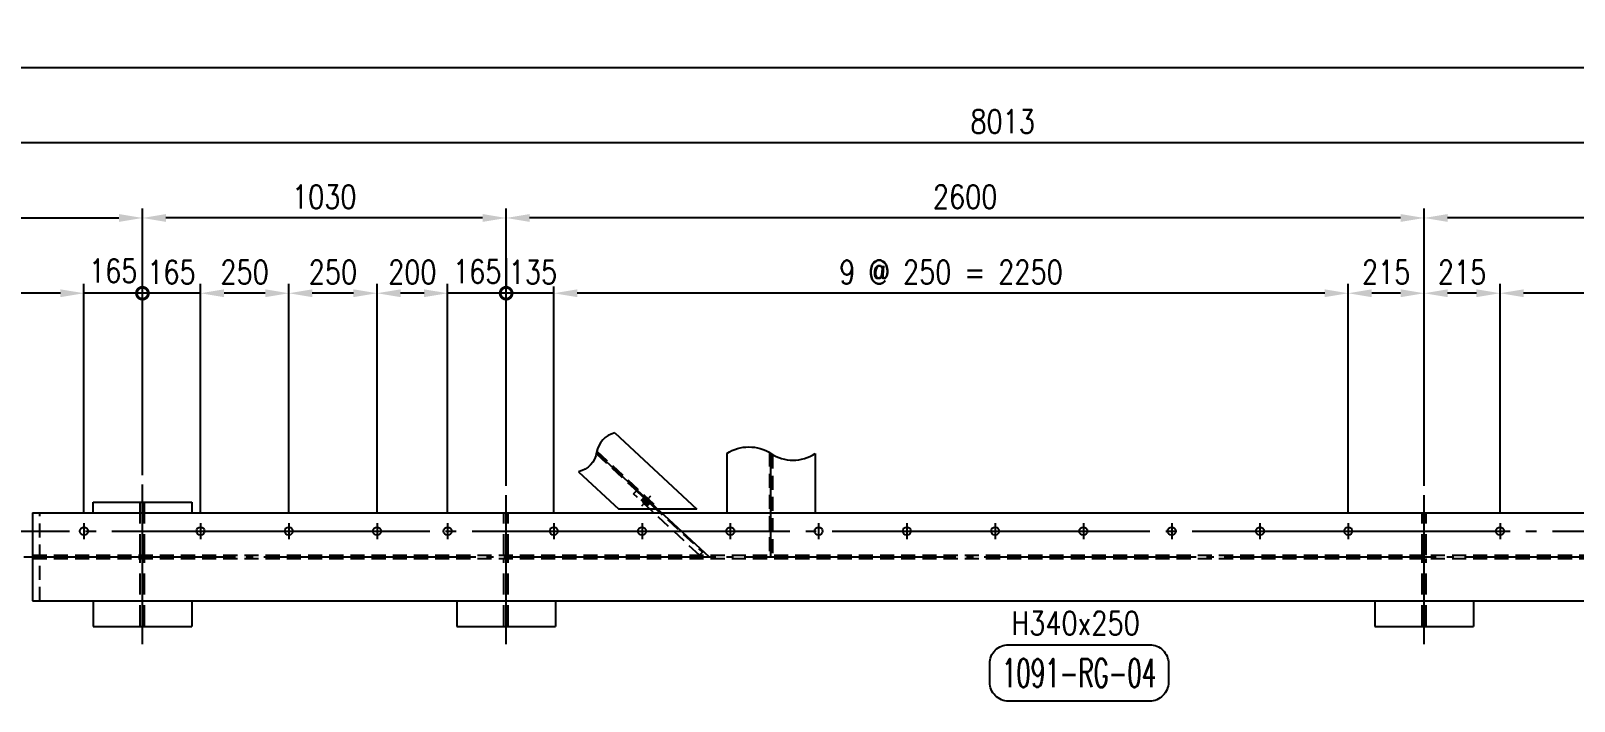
# Model space of a CAD drawing. Header units: millimetres. Extents: x 0 to 232280, y -26939 to 23794.
# Drawn here: x 215612 to 222168, y 10275 to 13125 of the extents above; entities that cross this region are included whole.
import ezdxf
from ezdxf.enums import TextEntityAlignment as Align

# ---------------------------------------------------------------- set-up
doc = ezdxf.new("R2010")
doc.units = ezdxf.units.MM
doc.header["$LTSCALE"] = 30
doc.linetypes.add('JNK-CENTER', pattern=[34, 30, -1.5, 1, -1.5])
doc.linetypes.add('JNK-HIDDEN', pattern=[3, 2, -1])
for name, color, linetype in [('CEN-R', 1, 'JNK-CENTER'), ('CON-G', 3, 'Continuous'), ('CON-W', 7, 'Continuous'), ('CON-Y', 2, 'Continuous'), ('Dim-W', 7, 'Continuous'), ('HID-Y', 2, 'JNK-HIDDEN'), ('STL-OBJT', 7, 'Continuous')]:
    doc.layers.add(name, color=color, linetype=linetype)
doc.styles.add('SIMPLEX', font='simplex.shx', dxfattribs={"width": 0.8})
doc.dimstyles.new('DIM40x1.5', dxfattribs={"dimscale": 40, "dimtxt": 2.5, "dimasz": 2.5, "dimexe": 1, "dimexo": 1, "dimgap": 1, "dimtad": 1, "dimdec": 0, "dimlfac": 0.666667, "dimdsep": 46, "dimtxsty": 'SIMPLEX', "dimcen": 2.5, "dimclrd": 7, "dimclre": 7, "dimclrt": 2, "dimadec": 0, "dimazin": 2, "dimtfac": 1, "dimtdec": 0, "dimtmove": 2, "dimatfit": 2, "dimfxl": 1, "dimtfill": 1, "dimtolj": 1, "dimtzin": 0, "dimarcsym": 1})

# ---------------------------------------------------------------- blocks, each defined once
blk = doc.blocks.new('A$C15C745DD')
at = {"layer": 'CEN-R'}
for p, q in [((9520.4, 2192), (9520.4, 2146)), ((9850.4, 2192), (9850.4, 2146)), ((10100.4, 2192), (10100.4, 2146)), ((10350.4, 2192), (10350.4, 2146)), ((10550.4, 2192), (10550.4, 2146)), ((10851, 2192), (10851, 2146)), ((11101, 2192), (11101, 2146)), ((11351, 2192), (11351, 2146)), ((11601, 2192), (11601, 2146)), ((11851, 2192), (11851, 2146)), ((12101, 2192), (12101, 2146)), ((12351, 2192), (12351, 2146)), ((12601, 2192), (12601, 2146)), ((12851, 2192), (12851, 2146)), ((13101, 2192), (13101, 2146)), ((13531, 2192), (13531, 2146)), ((419.5, 2169), (15812.5, 2169))]:
    blk.add_line(p, q, dxfattribs=at)
at = {"layer": 'CON-G'}
for centre in [(9520.4, 2169), (9850.4, 2169), (10100.4, 2169), (10350.4, 2169), (10550.4, 2169), (10851, 2169), (11101, 2169), (11351, 2169), (11601, 2169), (11851, 2169), (12101, 2169), (12351, 2169), (12601, 2169), (12851, 2169), (13101, 2169), (13531, 2169)]:
    blk.add_circle(centre, 11.5, dxfattribs=at)
blk = doc.blocks.new('A$C75AB0DFC')
at = {"layer": 'CEN-R'}
blk.add_line((140, 452), (140, 0), dxfattribs=at)
at = {"layer": 'CON-G'}
for p, q in [((0, 402), (280, 402)), ((0, 330), (0, 402)), ((280, 330), (280, 402)), ((0, 80), (0, 50)), ((0, 50), (280, 50)), ((280, 50), (280, 80))]:
    blk.add_line(p, q, dxfattribs=at)
at = {"layer": 'HID-Y'}
for p, q in [((134, 402), (134, 209.5)), ((146, 402), (146, 209.5)), ((134, 200.5), (134, 50)), ((146, 200.5), (146, 50))]:
    blk.add_line(p, q, dxfattribs=at)
blk = doc.blocks.new('A$C3987752D')
at = {"layer": 'CEN-R'}
blk.add_line((140, 422), (140, 0), dxfattribs=at)
at = {"layer": 'CON-G'}
for p, q in [((0, 372), (280, 372)), ((0, 300), (0, 372)), ((280, 300), (280, 372))]:
    blk.add_line(p, q, dxfattribs=at)
at = {"layer": 'HID-Y'}
for p, q in [((134, 372), (134, 179.5)), ((146, 372), (146, 179.5)), ((134, 170.5), (134, 50)), ((146, 170.5), (146, 50))]:
    blk.add_line(p, q, dxfattribs=at)
blk = doc.blocks.new('*D2339')
at = {"layer": 'DEFPOINTS', "color": 0, "transparency": 16777216}
for p in [(221853.7, 12009.3), (221853.7, 11032.4), (225228.7, 11032.4)]:
    blk.add_point(p, dxfattribs=at)
at = {"layer": 'Dim-W', "color": 7, "lineweight": -2, "transparency": 16777216}
for p, q in [((221853.7, 11072.4), (221853.7, 12049.3)), ((225128.7, 12009.3), (221953.7, 12009.3)), ((225228.7, 11072.4), (225228.7, 12049.3))]:
    blk.add_line(p, q, dxfattribs=at)
at = {"layer": 'Dim-W', "color": 7, "transparency": 16777216}
for points in [[(221953.7, 12025.9), (221953.7, 11992.6), (221853.7, 12009.3)], [(225128.7, 12025.9), (225128.7, 11992.6), (225228.7, 12009.3)]]:
    blk.add_solid(points, dxfattribs=at)
at = {"layer": 'Dim-W', "color": 2, "transparency": 16777216, "insert": (223541.2, 12099.3), "char_height": 100, "attachment_point": 5, "style": 'SIMPLEX', "bg_fill": 3, "box_fill_scale": 1.1, "bg_fill_color": 256, "bg_fill_true_color": 13158600, "bg_fill_transparency": 0}
blk.add_mtext('\\A1;9 @ 250 = 2250', dxfattribs=at)
blk = doc.blocks.new('*D2341')
at = {"layer": 'DEFPOINTS', "color": 0, "transparency": 16777216}
for p in [(221531.2, 12009.3), (221853.7, 12009.3), (221531.2, 11150.9)]:
    blk.add_point(p, dxfattribs=at)
at = {"layer": 'Dim-W', "color": 7, "lineweight": -2, "transparency": 16777216}
for p, q in [((221531.2, 11190.9), (221531.2, 12049.3)), ((221753.7, 12009.3), (221631.2, 12009.3))]:
    blk.add_line(p, q, dxfattribs=at)
at = {"layer": 'Dim-W', "color": 7, "transparency": 16777216}
for points in [[(221631.2, 12025.9), (221631.2, 11992.6), (221531.2, 12009.3)], [(221753.7, 12025.9), (221753.7, 11992.6), (221853.7, 12009.3)]]:
    blk.add_solid(points, dxfattribs=at)
at = {"layer": 'Dim-W', "color": 2, "transparency": 16777216, "insert": (221692.4, 12099.3), "char_height": 100, "attachment_point": 5, "style": 'SIMPLEX', "bg_fill": 3, "box_fill_scale": 1.1, "bg_fill_color": 256, "bg_fill_true_color": 13158600, "bg_fill_transparency": 0}
blk.add_mtext('\\A1;215', dxfattribs=at)
blk = doc.blocks.new('*D2342')
at = {"layer": 'DEFPOINTS', "color": 0, "transparency": 16777216}
for p in [(221208.7, 12009.3), (221531.2, 12009.3), (221208.7, 11032.4)]:
    blk.add_point(p, dxfattribs=at)
at = {"layer": 'Dim-W', "color": 7, "lineweight": -2, "transparency": 16777216}
for p, q in [((221208.7, 11072.4), (221208.7, 12049.3)), ((221431.2, 12009.3), (221308.7, 12009.3))]:
    blk.add_line(p, q, dxfattribs=at)
at = {"layer": 'Dim-W', "color": 7, "transparency": 16777216}
for points in [[(221308.7, 12025.9), (221308.7, 11992.6), (221208.7, 12009.3)], [(221431.2, 12025.9), (221431.2, 11992.6), (221531.2, 12009.3)]]:
    blk.add_solid(points, dxfattribs=at)
at = {"layer": 'Dim-W', "color": 2, "transparency": 16777216, "insert": (221369.9, 12099.3), "char_height": 100, "attachment_point": 5, "style": 'SIMPLEX', "bg_fill": 3, "box_fill_scale": 1.1, "bg_fill_color": 256, "bg_fill_true_color": 13158600, "bg_fill_transparency": 0}
blk.add_mtext('\\A1;215', dxfattribs=at)
blk = doc.blocks.new('*D2343')
at = {"layer": 'DEFPOINTS', "color": 0, "transparency": 16777216}
for p in [(217833.7, 12009.3), (221208.7, 12009.3), (217833.7, 11032.4)]:
    blk.add_point(p, dxfattribs=at)
at = {"layer": 'Dim-W', "color": 7, "lineweight": -2, "transparency": 16777216}
for p, q in [((217833.7, 11072.4), (217833.7, 12049.3)), ((221108.7, 12009.3), (217933.7, 12009.3))]:
    blk.add_line(p, q, dxfattribs=at)
at = {"layer": 'Dim-W', "color": 7, "transparency": 16777216}
for points in [[(217933.7, 12025.9), (217933.7, 11992.6), (217833.7, 12009.3)], [(221108.7, 12025.9), (221108.7, 11992.6), (221208.7, 12009.3)]]:
    blk.add_solid(points, dxfattribs=at)
at = {"layer": 'Dim-W', "color": 2, "transparency": 16777216, "insert": (219521.2, 12099.3), "char_height": 100, "attachment_point": 5, "style": 'SIMPLEX', "bg_fill": 3, "box_fill_scale": 1.1, "bg_fill_color": 256, "bg_fill_true_color": 13158600, "bg_fill_transparency": 0}
blk.add_mtext('\\A1;9 @ 250 = 2250', dxfattribs=at)
blk = doc.blocks.new('*D2344')
at = {"layer": 'DEFPOINTS', "color": 0, "transparency": 16777216}
blk.add_point((217631.2, 11150.9), dxfattribs=at)
at = {"layer": 'Dim-W', "color": 7, "lineweight": -2, "transparency": 16777216}
for p, q in [((217631.2, 11190.9), (217631.2, 12049.3)), ((217833.7, 12009.3), (217631.2, 12009.3))]:
    blk.add_line(p, q, dxfattribs=at)
at = {"layer": 'Dim-W', "color": 2, "transparency": 16777216, "insert": (217745.3, 12099), "char_height": 100, "attachment_point": 5, "style": 'SIMPLEX', "bg_fill": 3, "box_fill_scale": 1.1, "bg_fill_color": 256, "bg_fill_true_color": 13158600, "bg_fill_transparency": 0}
blk.add_mtext('\\A1;135', dxfattribs=at)
at = {"layer": 'DEFPOINTS', "color": 0, "transparency": 16777216}
for p in [(217631.2, 12009.3), (217833.7, 12009.3)]:
    blk.add_point(p, dxfattribs=at)
blk = doc.blocks.new('_None')
blk = doc.blocks.new('_DotSmall')
at = {"color": 0, "linetype": 'ByBlock', "const_width": 0.5}
blk.add_lwpolyline([(-0.0625, 0, 1), (0.0625, 0, 1)], format="xyb", close=True, dxfattribs=at)
blk = doc.blocks.new('*D2345')
at = {"layer": 'DEFPOINTS', "color": 0, "transparency": 16777216}
blk.add_point((217382.8, 11032.4), dxfattribs=at)
at = {"layer": 'Dim-W', "color": 7, "lineweight": -2, "transparency": 16777216}
for p, q in [((217382.8, 11072.4), (217382.8, 12049.3)), ((217631.2, 12009.3), (217382.8, 12009.3))]:
    blk.add_line(p, q, dxfattribs=at)
at = {"layer": 'Dim-W', "color": 2, "transparency": 16777216, "insert": (217508.7, 12101.7), "char_height": 100, "attachment_point": 5, "style": 'SIMPLEX', "bg_fill": 3, "box_fill_scale": 1.1, "bg_fill_color": 256, "bg_fill_true_color": 13158600, "bg_fill_transparency": 0}
blk.add_mtext('\\A1;165', dxfattribs=at)
at = {"layer": 'DEFPOINTS', "color": 0, "transparency": 16777216}
for p in [(217382.8, 12009.3), (217631.2, 12009.3)]:
    blk.add_point(p, dxfattribs=at)
at = {"layer": 'Dim-W', "color": 7, "lineweight": -2, "transparency": 16777216, "xscale": 100, "yscale": 100, "zscale": 100}
blk.add_blockref('_DotSmall', (217631.2, 12009.3), dxfattribs=at)
blk = doc.blocks.new('*D2346')
at = {"layer": 'DEFPOINTS', "color": 0, "transparency": 16777216}
for p in [(217082.8, 12009.3), (217382.8, 12009.3), (217082.8, 11032.4)]:
    blk.add_point(p, dxfattribs=at)
at = {"layer": 'Dim-W', "color": 7, "lineweight": -2, "transparency": 16777216}
for p, q in [((217082.8, 11072.4), (217082.8, 12049.3)), ((217282.8, 12009.3), (217182.8, 12009.3))]:
    blk.add_line(p, q, dxfattribs=at)
at = {"layer": 'Dim-W', "color": 7, "transparency": 16777216}
for points in [[(217182.8, 12025.9), (217182.8, 11992.6), (217082.8, 12009.3)], [(217282.8, 12025.9), (217282.8, 11992.6), (217382.8, 12009.3)]]:
    blk.add_solid(points, dxfattribs=at)
at = {"layer": 'Dim-W', "color": 2, "transparency": 16777216, "insert": (217232.8, 12099.3), "char_height": 100, "attachment_point": 5, "style": 'SIMPLEX', "bg_fill": 3, "box_fill_scale": 1.1, "bg_fill_color": 256, "bg_fill_true_color": 13158600, "bg_fill_transparency": 0}
blk.add_mtext('\\A1;200', dxfattribs=at)
blk = doc.blocks.new('*D2347')
at = {"layer": 'DEFPOINTS', "color": 0, "transparency": 16777216}
for p in [(216707.8, 12009.3), (217082.8, 12009.3), (216707.8, 11032.4)]:
    blk.add_point(p, dxfattribs=at)
at = {"layer": 'Dim-W', "color": 7, "lineweight": -2, "transparency": 16777216}
for p, q in [((216707.8, 11072.4), (216707.8, 12049.3)), ((216982.8, 12009.3), (216807.8, 12009.3))]:
    blk.add_line(p, q, dxfattribs=at)
at = {"layer": 'Dim-W', "color": 7, "transparency": 16777216}
for points in [[(216807.8, 12025.9), (216807.8, 11992.6), (216707.8, 12009.3)], [(216982.8, 12025.9), (216982.8, 11992.6), (217082.8, 12009.3)]]:
    blk.add_solid(points, dxfattribs=at)
at = {"layer": 'Dim-W', "color": 2, "transparency": 16777216, "insert": (216895.3, 12099.3), "char_height": 100, "attachment_point": 5, "style": 'SIMPLEX', "bg_fill": 3, "box_fill_scale": 1.1, "bg_fill_color": 256, "bg_fill_true_color": 13158600, "bg_fill_transparency": 0}
blk.add_mtext('\\A1;250', dxfattribs=at)
blk = doc.blocks.new('*D2348')
at = {"layer": 'DEFPOINTS', "color": 0, "transparency": 16777216}
for p in [(216332.8, 12009.3), (216707.8, 12009.3), (216332.8, 11032.4)]:
    blk.add_point(p, dxfattribs=at)
at = {"layer": 'Dim-W', "color": 7, "lineweight": -2, "transparency": 16777216}
for p, q in [((216332.8, 11072.4), (216332.8, 12049.3)), ((216607.8, 12009.3), (216432.8, 12009.3))]:
    blk.add_line(p, q, dxfattribs=at)
at = {"layer": 'Dim-W', "color": 7, "transparency": 16777216}
for points in [[(216432.8, 12025.9), (216432.8, 11992.6), (216332.8, 12009.3)], [(216607.8, 12025.9), (216607.8, 11992.6), (216707.8, 12009.3)]]:
    blk.add_solid(points, dxfattribs=at)
at = {"layer": 'Dim-W', "color": 2, "transparency": 16777216, "insert": (216520.3, 12099.3), "char_height": 100, "attachment_point": 5, "style": 'SIMPLEX', "bg_fill": 3, "box_fill_scale": 1.1, "bg_fill_color": 256, "bg_fill_true_color": 13158600, "bg_fill_transparency": 0}
blk.add_mtext('\\A1;250', dxfattribs=at)
blk = doc.blocks.new('*D2349')
at = {"layer": 'DEFPOINTS', "color": 0, "transparency": 16777216}
blk.add_point((216086.2, 11195.9), dxfattribs=at)
at = {"layer": 'Dim-W', "color": 7, "lineweight": -2, "transparency": 16777216}
for p, q in [((216086.2, 11235.9), (216086.2, 12049.3)), ((216332.8, 12009.3), (216086.2, 12009.3))]:
    blk.add_line(p, q, dxfattribs=at)
at = {"layer": 'Dim-W', "color": 2, "transparency": 16777216, "insert": (216209.5, 12099), "char_height": 100, "attachment_point": 5, "style": 'SIMPLEX', "bg_fill": 3, "box_fill_scale": 1.1, "bg_fill_color": 256, "bg_fill_true_color": 13158600, "bg_fill_transparency": 0}
blk.add_mtext('\\A1;165', dxfattribs=at)
at = {"layer": 'DEFPOINTS', "color": 0, "transparency": 16777216}
for p in [(216086.2, 12009.3), (216332.8, 12009.3)]:
    blk.add_point(p, dxfattribs=at)
at = {"layer": 'Dim-W', "color": 7, "lineweight": -2, "transparency": 16777216, "xscale": 100, "yscale": 100, "zscale": 100, "rotation": 180}
blk.add_blockref('_DotSmall', (216086.2, 12009.3), dxfattribs=at)
blk = doc.blocks.new('*D2350')
at = {"layer": 'DEFPOINTS', "color": 0, "transparency": 16777216}
for p in [(215837.8, 12009.3), (216086.2, 12009.3), (215837.8, 11032.4)]:
    blk.add_point(p, dxfattribs=at)
at = {"layer": 'Dim-W', "color": 7, "lineweight": -2, "transparency": 16777216}
for p, q in [((215837.8, 11072.4), (215837.8, 12049.3)), ((216086.2, 12009.3), (215837.8, 12009.3))]:
    blk.add_line(p, q, dxfattribs=at)
at = {"layer": 'Dim-W', "color": 2, "transparency": 16777216, "insert": (215962, 12104.5), "char_height": 100, "attachment_point": 5, "style": 'SIMPLEX', "bg_fill": 3, "box_fill_scale": 1.1, "bg_fill_color": 256, "bg_fill_true_color": 13158600, "bg_fill_transparency": 0}
blk.add_mtext('\\A1;165', dxfattribs=at)
blk = doc.blocks.new('*D2351')
at = {"layer": 'DEFPOINTS', "color": 0, "transparency": 16777216}
for p in [(213963.7, 12009.3), (215837.8, 12009.3), (213963.7, 11032.4)]:
    blk.add_point(p, dxfattribs=at)
at = {"layer": 'Dim-W', "color": 7, "lineweight": -2, "transparency": 16777216}
for p, q in [((213963.7, 11072.4), (213963.7, 12049.3)), ((215737.8, 12009.3), (214063.7, 12009.3))]:
    blk.add_line(p, q, dxfattribs=at)
at = {"layer": 'Dim-W', "color": 7, "transparency": 16777216}
for points in [[(214063.7, 12025.9), (214063.7, 11992.6), (213963.7, 12009.3)], [(215737.8, 12025.9), (215737.8, 11992.6), (215837.8, 12009.3)]]:
    blk.add_solid(points, dxfattribs=at)
at = {"layer": 'Dim-W', "color": 2, "transparency": 16777216, "insert": (214900.8, 12099.3), "char_height": 100, "attachment_point": 5, "style": 'SIMPLEX', "bg_fill": 3, "box_fill_scale": 1.1, "bg_fill_color": 256, "bg_fill_true_color": 13158600, "bg_fill_transparency": 0}
blk.add_mtext('\\A1;5 @ 250 = 1250', dxfattribs=at)
blk = doc.blocks.new('*D2356')
at = {"layer": 'DEFPOINTS', "color": 0, "transparency": 16777216}
for p in [(213731.2, 12329.3), (216086.2, 12329.3), (216086.2, 11195.9)]:
    blk.add_point(p, dxfattribs=at)
at = {"layer": 'Dim-W', "color": 7, "lineweight": -2, "transparency": 16777216}
for p, q in [((213831.2, 12329.3), (215986.2, 12329.3)), ((216086.2, 11235.9), (216086.2, 12369.3))]:
    blk.add_line(p, q, dxfattribs=at)
at = {"layer": 'Dim-W', "color": 7, "transparency": 16777216}
for points in [[(213831.2, 12345.9), (213831.2, 12312.6), (213731.2, 12329.3)], [(215986.2, 12345.9), (215986.2, 12312.6), (216086.2, 12329.3)]]:
    blk.add_solid(points, dxfattribs=at)
at = {"layer": 'Dim-W', "color": 2, "transparency": 16777216, "insert": (214908.7, 12419.3), "char_height": 100, "attachment_point": 5, "style": 'SIMPLEX', "bg_fill": 3, "box_fill_scale": 1.1, "bg_fill_color": 256, "bg_fill_true_color": 13158600, "bg_fill_transparency": 0}
blk.add_mtext('\\A1;1570', dxfattribs=at)
blk = doc.blocks.new('*D2359')
at = {"layer": 'DEFPOINTS', "color": 0, "transparency": 16777216}
for p in [(221531.2, 12329.3), (225750.7, 11327.9), (221531.2, 11150.9)]:
    blk.add_point(p, dxfattribs=at)
at = {"layer": 'Dim-W', "color": 7, "lineweight": -2, "transparency": 16777216}
for p, q in [((221531.2, 11190.9), (221531.2, 12369.3)), ((225650.7, 12329.3), (221631.2, 12329.3)), ((225750.7, 11367.9), (225750.7, 12369.3))]:
    blk.add_line(p, q, dxfattribs=at)
at = {"layer": 'Dim-W', "color": 7, "transparency": 16777216}
for points in [[(221631.2, 12345.9), (221631.2, 12312.6), (221531.2, 12329.3)], [(225650.7, 12345.9), (225650.7, 12312.6), (225750.7, 12329.3)]]:
    blk.add_solid(points, dxfattribs=at)
at = {"layer": 'Dim-W', "color": 2, "transparency": 16777216, "insert": (223640.9, 12419.3), "char_height": 100, "attachment_point": 5, "style": 'SIMPLEX', "bg_fill": 3, "box_fill_scale": 1.1, "bg_fill_color": 256, "bg_fill_true_color": 13158600, "bg_fill_transparency": 0}
blk.add_mtext('\\A1;2813', dxfattribs=at)
blk = doc.blocks.new('*D2360')
at = {"layer": 'DEFPOINTS', "color": 0, "transparency": 16777216}
for p in [(217631.2, 12329.3), (221531.2, 12329.3), (217631.2, 11150.9)]:
    blk.add_point(p, dxfattribs=at)
at = {"layer": 'Dim-W', "color": 7, "lineweight": -2, "transparency": 16777216}
for p, q in [((217631.2, 11190.9), (217631.2, 12369.3)), ((221431.2, 12329.3), (217731.2, 12329.3))]:
    blk.add_line(p, q, dxfattribs=at)
at = {"layer": 'Dim-W', "color": 7, "transparency": 16777216}
for points in [[(217731.2, 12345.9), (217731.2, 12312.6), (217631.2, 12329.3)], [(221431.2, 12345.9), (221431.2, 12312.6), (221531.2, 12329.3)]]:
    blk.add_solid(points, dxfattribs=at)
at = {"layer": 'Dim-W', "color": 2, "transparency": 16777216, "insert": (219581.2, 12419.3), "char_height": 100, "attachment_point": 5, "style": 'SIMPLEX', "bg_fill": 3, "box_fill_scale": 1.1, "bg_fill_color": 256, "bg_fill_true_color": 13158600, "bg_fill_transparency": 0}
blk.add_mtext('\\A1;2600', dxfattribs=at)
blk = doc.blocks.new('*D2361')
at = {"layer": 'DEFPOINTS', "color": 0, "transparency": 16777216}
for p in [(216086.2, 12329.3), (217631.2, 12329.3), (216086.2, 11195.9)]:
    blk.add_point(p, dxfattribs=at)
at = {"layer": 'Dim-W', "color": 7, "lineweight": -2, "transparency": 16777216}
for p, q in [((216086.2, 11235.9), (216086.2, 12369.3)), ((217531.2, 12329.3), (216186.2, 12329.3))]:
    blk.add_line(p, q, dxfattribs=at)
at = {"layer": 'Dim-W', "color": 7, "transparency": 16777216}
for points in [[(216186.2, 12345.9), (216186.2, 12312.6), (216086.2, 12329.3)], [(217531.2, 12345.9), (217531.2, 12312.6), (217631.2, 12329.3)]]:
    blk.add_solid(points, dxfattribs=at)
at = {"layer": 'Dim-W', "color": 2, "transparency": 16777216, "insert": (216858.7, 12419.3), "char_height": 100, "attachment_point": 5, "style": 'SIMPLEX', "bg_fill": 3, "box_fill_scale": 1.1, "bg_fill_color": 256, "bg_fill_true_color": 13158600, "bg_fill_transparency": 0}
blk.add_mtext('\\A1;1030', dxfattribs=at)
blk = doc.blocks.new('*D2363')
at = {"layer": 'DEFPOINTS', "color": 0, "transparency": 16777216}
for p in [(213731.2, 12649.3), (213731.2, 11327.9), (225750.7, 11327.9)]:
    blk.add_point(p, dxfattribs=at)
at = {"layer": 'Dim-W', "color": 7, "lineweight": -2, "transparency": 16777216}
for p, q in [((213731.2, 11367.9), (213731.2, 12689.3)), ((225750.7, 11367.9), (225750.7, 12689.3)), ((225650.7, 12649.3), (213831.2, 12649.3))]:
    blk.add_line(p, q, dxfattribs=at)
at = {"layer": 'Dim-W', "color": 7, "transparency": 16777216}
for points in [[(213831.2, 12665.9), (213831.2, 12632.6), (213731.2, 12649.3)], [(225650.7, 12665.9), (225650.7, 12632.6), (225750.7, 12649.3)]]:
    blk.add_solid(points, dxfattribs=at)
at = {"layer": 'Dim-W', "color": 2, "transparency": 16777216, "insert": (219740.9, 12739.3), "char_height": 100, "attachment_point": 5, "style": 'SIMPLEX', "bg_fill": 3, "box_fill_scale": 1.1, "bg_fill_color": 256, "bg_fill_true_color": 13158600, "bg_fill_transparency": 0}
blk.add_mtext('\\A1;8013', dxfattribs=at)
blk = doc.blocks.new('*D2364')
at = {"layer": 'DEFPOINTS', "color": 0, "transparency": 16777216}
for p in [(225750.7, 12969.3), (201711.7, 11327.9), (225750.7, 11327.9)]:
    blk.add_point(p, dxfattribs=at)
at = {"layer": 'Dim-W', "color": 7, "lineweight": -2, "transparency": 16777216}
for p, q in [((201711.7, 11367.9), (201711.7, 13009.3)), ((225750.7, 11367.9), (225750.7, 13009.3)), ((201811.7, 12969.3), (225650.7, 12969.3))]:
    blk.add_line(p, q, dxfattribs=at)
at = {"layer": 'Dim-W', "color": 7, "transparency": 16777216}
for points in [[(201811.7, 12985.9), (201811.7, 12952.6), (201711.7, 12969.3)], [(225650.7, 12985.9), (225650.7, 12952.6), (225750.7, 12969.3)]]:
    blk.add_solid(points, dxfattribs=at)
at = {"layer": 'Dim-W', "color": 2, "transparency": 16777216, "insert": (213731.2, 13059.3), "char_height": 100, "attachment_point": 5, "style": 'SIMPLEX', "bg_fill": 3, "box_fill_scale": 1.1, "bg_fill_color": 256, "bg_fill_true_color": 13158600, "bg_fill_transparency": 0}
blk.add_mtext('\\A1;16026', dxfattribs=at)
blk = doc.blocks.new('DUCT-TAG')
at = {"layer": 'CON-G'}
blk.add_lwpolyline([(-9.49, -1), (-9.49, 1, -0.414214), (-7.49, 3), (7.49, 3, -0.414214), (9.49, 1), (9.49, -1, -0.414214), (7.49, -3), (-7.49, -3, -0.414214)], format="xyb", close=True, dxfattribs=at)
at = {"layer": 'CON-G', "style": 'SIMPLEX', "width": 1.246304}
blk.add_attdef('NAME', text='', height=3, dxfattribs=at).set_placement((-8.19, -1.5), (8.19, -1.5), align=Align.FIT)
at = {"layer": 'CON-Y', "style": 'SIMPLEX'}
blk.add_attdef('ELEVATION', text='', height=2, dxfattribs=at).set_placement((0, -6.02), align=Align.CENTER)

msp = doc.modelspace()

# ---------------------------------------------------------------- hatches: boundary and pattern name
at = {"layer": 'Dim-W'}
h = msp.add_hatch(color=256, dxfattribs=at)
h.paths.add_polyline_path([(218216.63, 11115.28), (218229.27, 11103.54), (218241.52, 11116.72), (218228.89, 11128.47)])
h.paths.add_polyline_path([(218216.63, 11115.28), (218228.89, 11128.47), (218216.26, 11140.21), (218204, 11127.03)])
h.paths.add_polyline_path([(218228.89, 11128.47), (218231.95, 11131.76), (218219.32, 11143.51), (218216.26, 11140.21)])
h.paths.add_polyline_path([(218231.95, 11131.76), (218235.02, 11135.06), (218222.38, 11146.8), (218219.32, 11143.51)])
h.paths.add_polyline_path([(218244.59, 11120.02), (218247.65, 11123.31), (218235.02, 11135.06), (218231.95, 11131.76)])
msp.add_hatch(color=256, dxfattribs=at).paths.add_polyline_path([(218241.52, 11116.72), (218244.59, 11120.02), (218231.95, 11131.76), (218228.89, 11128.47)])

# ---------------------------------------------------------------- linework, layer by layer
at = {"layer": 'CEN-R'}
for p, q in [((218015.82, 11332.72), (218493.69, 10888.41)), ((218756.19, 10888.41), (218756.19, 11327.88)), ((218245.23, 11146.04), (218206.42, 11104.3)), ((214562.19, 10888.41), (226220.42, 10888.41))]:
    msp.add_line(p, q, dxfattribs=at)
at = {"layer": 'CON-G'}
for p, q in [((218092.42, 11415.11), (218441.11, 11090.91)), ((218568.69, 11327.88), (218568.69, 11075.91)), ((218943.69, 11327.88), (218943.69, 11075.91)), ((217939.21, 11250.33), (218110.68, 11090.91)), ((218441.11, 11090.91), (218110.68, 11090.91)), ((215619.69, 11075.91), (224253.69, 11075.91)), ((215619.69, 11075.91), (215619.69, 10700.91)), ((215619.69, 10700.91), (224253.69, 10700.91))]:
    msp.add_line(p, q, dxfattribs=at)
at = {"layer": 'CON-W'}
for points in [[(218092.42, 11415.11, 0.2992863), (218015.82, 11332.72, -0.2992863), (217939.21, 11250.33)], [(218568.69, 11327.88, -0.2992863), (218756.19, 11327.88, 0.2992863), (218943.69, 11327.88)]]:
    msp.add_lwpolyline(points, format="xyb", dxfattribs=at)
at = {"layer": 'HID-Y'}
for p, q in [((218014.42, 11327.88), (218269.29, 11090.91)), ((218016.83, 11337.92), (218282.5, 11090.91)), ((218749.44, 11332.1), (218749.44, 10895.16)), ((218762.94, 11323.66), (218762.94, 10895.16)), ((218222.38, 11146.8), (218204, 11127.03)), ((218247.65, 11123.31), (218229.27, 11103.54)), ((215649.69, 10700.91), (215649.69, 11075.91)), ((215619.69, 10895.16), (224253.69, 10895.16)), ((215619.69, 10881.66), (224253.69, 10881.66))]:
    msp.add_line(p, q, dxfattribs=at)
msp.add_lwpolyline([(218465.64, 10908.34), (218453.38, 10895.16), (218172.69, 11156.14), (218184.95, 11169.32)], close=True, dxfattribs=at)

# ---------------------------------------------------------------- block references
at = {"layer": 'CON-G', "xscale": -1.5, "yscale": 1.5, "zscale": 1.5, "rotation": 180}
for name, p in [('A$C75AB0DFC', (215876.19, 11195.91)), ('A$C3987752D', (217421.19, 11150.91)), ('A$C3987752D', (221321.19, 11150.91))]:
    msp.add_blockref(name, p, dxfattribs=at)
at = {"layer": 'CON-G', "xscale": 1.5, "yscale": 1.5, "zscale": 1.5}
msp.add_blockref('A$C15C745DD', (201557.19, 7744.42), dxfattribs=at)
at = {"layer": 'STL-OBJT'}
ref = msp.add_blockref('DUCT-TAG', (220065.42, 10394.98), dxfattribs=dict(at, xscale=40, yscale=40, zscale=40, rotation=180))
ref.add_attrib('NAME', '1091-RG-04', dxfattribs={"layer": 'CON-G', "height": 120, "style": 'SIMPLEX', "width": 0.570448}).set_placement((219737.82, 10334.98), (220393.02, 10334.98), align=Align.FIT)

# ---------------------------------------------------------------- texts
at = {"layer": 'CON-Y', "style": 'SIMPLEX', "width": 0.8}
msp.add_text('H340x250', height=100, dxfattribs=at).set_placement((219778.09, 10556.66))

# ---------------------------------------------------------------- next in the draw order: dimensions: what is measured, and where the dimension line sits
at = {"layer": 'Dim-W'}
dim = msp.add_linear_dim(base=(221853.69, 12009.28), p1=(225228.69, 11032.4), p2=(221853.69, 11032.4), angle=180, text='9 @ 250 = <>', dimstyle='DIM40x1.5', dxfattribs=at)
dim.commit()
dim.dimension.update_dxf_attribs({"geometry": '*D2339', "text_midpoint": (223541.19, 12099.28)})

# ---------------------------------------------------------------- next in the draw order: dimensions: what is measured, and where the dimension line sits
dim = msp.add_linear_dim(base=(221531.19, 12009.28), p1=(221853.69, 12009.28), p2=(221531.19, 11150.91), angle=180, dimstyle='DIM40x1.5', dxfattribs=at)
dim.commit()
dim.dimension.update_dxf_attribs({"geometry": '*D2341', "text_midpoint": (221692.44, 12099.28)})

# ---------------------------------------------------------------- next in the draw order: dimensions: what is measured, and where the dimension line sits
dim = msp.add_linear_dim(base=(221208.69, 12009.28), p1=(221531.19, 12009.28), p2=(221208.69, 11032.4), angle=180, dimstyle='DIM40x1.5', dxfattribs=at)
dim.commit()
dim.dimension.update_dxf_attribs({"geometry": '*D2342', "text_midpoint": (221369.94, 12099.28)})

# ---------------------------------------------------------------- next in the draw order: dimensions: what is measured, and where the dimension line sits
dim = msp.add_linear_dim(base=(217833.69, 12009.28), p1=(221208.69, 12009.28), p2=(217833.69, 11032.4), angle=180, text='9 @ 250 = <>', dimstyle='DIM40x1.5', dxfattribs=at)
dim.commit()
dim.dimension.update_dxf_attribs({"geometry": '*D2343', "text_midpoint": (219521.19, 12099.28)})
dim = msp.add_linear_dim(base=(221531.19, 12329.28), p1=(225750.69, 11327.88), p2=(221531.19, 11150.91), angle=180, dimstyle='DIM40x1.5', override={"dimtmove": 0}, dxfattribs=at)
dim.commit()
dim.dimension.update_dxf_attribs({"geometry": '*D2359', "text_midpoint": (223640.94, 12329.28), "dimtype": 160})

# ---------------------------------------------------------------- next in the draw order: dimensions: what is measured, and where the dimension line sits
dim = msp.add_linear_dim(base=(217631.19, 12009.28), p1=(217833.69, 12009.28), p2=(217631.19, 11150.91), angle=180, dimstyle='DIM40x1.5', override={"dimblk1": 'None', "dimblk2": 'None', "dimsah": 1}, dxfattribs=at)
dim.commit()
dim.dimension.update_dxf_attribs({"geometry": '*D2344', "text_midpoint": (217745.26, 12098.99), "dimtype": 160})

# ---------------------------------------------------------------- next in the draw order: dimensions: what is measured, and where the dimension line sits
dim = msp.add_linear_dim(base=(217382.84, 12009.28), p1=(217631.19, 12009.28), p2=(217382.84, 11032.4), angle=180, text='165', dimstyle='DIM40x1.5', override={"dimblk1": 'DotSmall', "dimblk2": 'None', "dimsah": 1}, dxfattribs=at)
dim.commit()
dim.dimension.update_dxf_attribs({"geometry": '*D2345', "text_midpoint": (217508.68, 12101.69), "dimtype": 160})

# ---------------------------------------------------------------- next in the draw order: dimensions: what is measured, and where the dimension line sits
for base, p1, p2, picture, middle in [((217631.19, 12329.28), (221531.19, 12329.28), (217631.19, 11150.91), '*D2360', (219581.19, 12419.28)), ((217082.84, 12009.28), (217382.84, 12009.28), (217082.84, 11032.4), '*D2346', (217232.84, 12099.28))]:
    dim = msp.add_linear_dim(base=base, p1=p1, p2=p2, angle=180, dimstyle='DIM40x1.5', dxfattribs=at)
    dim.commit()
    dim.dimension.update_dxf_attribs({"geometry": picture, "text_midpoint": middle})

# ---------------------------------------------------------------- next in the draw order: dimensions: what is measured, and where the dimension line sits
dim = msp.add_linear_dim(base=(216707.84, 12009.28), p1=(217082.84, 12009.28), p2=(216707.84, 11032.4), angle=180, dimstyle='DIM40x1.5', dxfattribs=at)
dim.commit()
dim.dimension.update_dxf_attribs({"geometry": '*D2347', "text_midpoint": (216895.34, 12099.28)})

# ---------------------------------------------------------------- next in the draw order: dimensions: what is measured, and where the dimension line sits
dim = msp.add_linear_dim(base=(216332.84, 12009.28), p1=(216707.84, 12009.28), p2=(216332.84, 11032.4), angle=180, dimstyle='DIM40x1.5', dxfattribs=at)
dim.commit()
dim.dimension.update_dxf_attribs({"geometry": '*D2348', "text_midpoint": (216520.34, 12099.28)})

# ---------------------------------------------------------------- next in the draw order: dimensions: what is measured, and where the dimension line sits
dim = msp.add_linear_dim(base=(216086.19, 12009.28), p1=(216332.84, 12009.28), p2=(216086.19, 11195.91), angle=180, text='165', dimstyle='DIM40x1.5', override={"dimblk1": 'None', "dimblk2": 'DotSmall', "dimsah": 1}, dxfattribs=at)
dim.commit()
dim.dimension.update_dxf_attribs({"geometry": '*D2349', "text_midpoint": (216209.52, 12099.01), "dimtype": 160})

# ---------------------------------------------------------------- next in the draw order: dimensions: what is measured, and where the dimension line sits
dim = msp.add_linear_dim(base=(215837.84, 12009.28), p1=(216086.19, 12009.28), p2=(215837.84, 11032.4), angle=180, text='165', dimstyle='DIM40x1.5', override={"dimblk1": 'None', "dimblk2": 'None', "dimsah": 1}, dxfattribs=at)
dim.commit()
dim.dimension.update_dxf_attribs({"geometry": '*D2350', "text_midpoint": (215962.02, 12104.51), "dimtype": 160})

# ---------------------------------------------------------------- next in the draw order: dimensions: what is measured, and where the dimension line sits
dim = msp.add_linear_dim(base=(213963.69, 12009.28), p1=(215837.84, 12009.28), p2=(213963.69, 11032.4), angle=180, text='5 @ 250 = 1250', dimstyle='DIM40x1.5', dxfattribs=at)
dim.commit()
dim.dimension.update_dxf_attribs({"geometry": '*D2351', "text_midpoint": (214900.77, 12099.28)})

# ---------------------------------------------------------------- next in the draw order: dimensions: what is measured, and where the dimension line sits
dim = msp.add_linear_dim(base=(216086.19, 12329.28), p1=(213731.19, 12329.28), p2=(216086.19, 11195.91), dimstyle='DIM40x1.5', dxfattribs=at)
dim.commit()
dim.dimension.update_dxf_attribs({"geometry": '*D2356', "text_midpoint": (214908.69, 12419.28)})

# ---------------------------------------------------------------- next in the draw order: dimensions: what is measured, and where the dimension line sits
dim = msp.add_linear_dim(base=(216086.19, 12329.28), p1=(217631.19, 12329.28), p2=(216086.19, 11195.91), angle=180, dimstyle='DIM40x1.5', dxfattribs=at)
dim.commit()
dim.dimension.update_dxf_attribs({"geometry": '*D2361', "text_midpoint": (216858.69, 12419.28)})

# ---------------------------------------------------------------- next in the draw order: dimensions: what is measured, and where the dimension line sits
dim = msp.add_linear_dim(base=(213731.19, 12649.28), p1=(225750.69, 11327.88), p2=(213731.19, 11327.88), angle=180, dimstyle='DIM40x1.5', override={"dimtmove": 0}, dxfattribs=at)
dim.commit()
dim.dimension.update_dxf_attribs({"geometry": '*D2363', "text_midpoint": (219740.94, 12649.28), "dimtype": 160})

# ---------------------------------------------------------------- next in the draw order: dimensions: what is measured, and where the dimension line sits
dim = msp.add_linear_dim(base=(225750.69, 12969.28), p1=(201711.69, 11327.88), p2=(225750.69, 11327.88), dimstyle='DIM40x1.5', override={"dimtmove": 0}, dxfattribs=at)
dim.commit()
dim.dimension.update_dxf_attribs({"geometry": '*D2364', "text_midpoint": (213731.19, 12969.28), "dimtype": 160})

doc.saveas('drawing.dxf')
